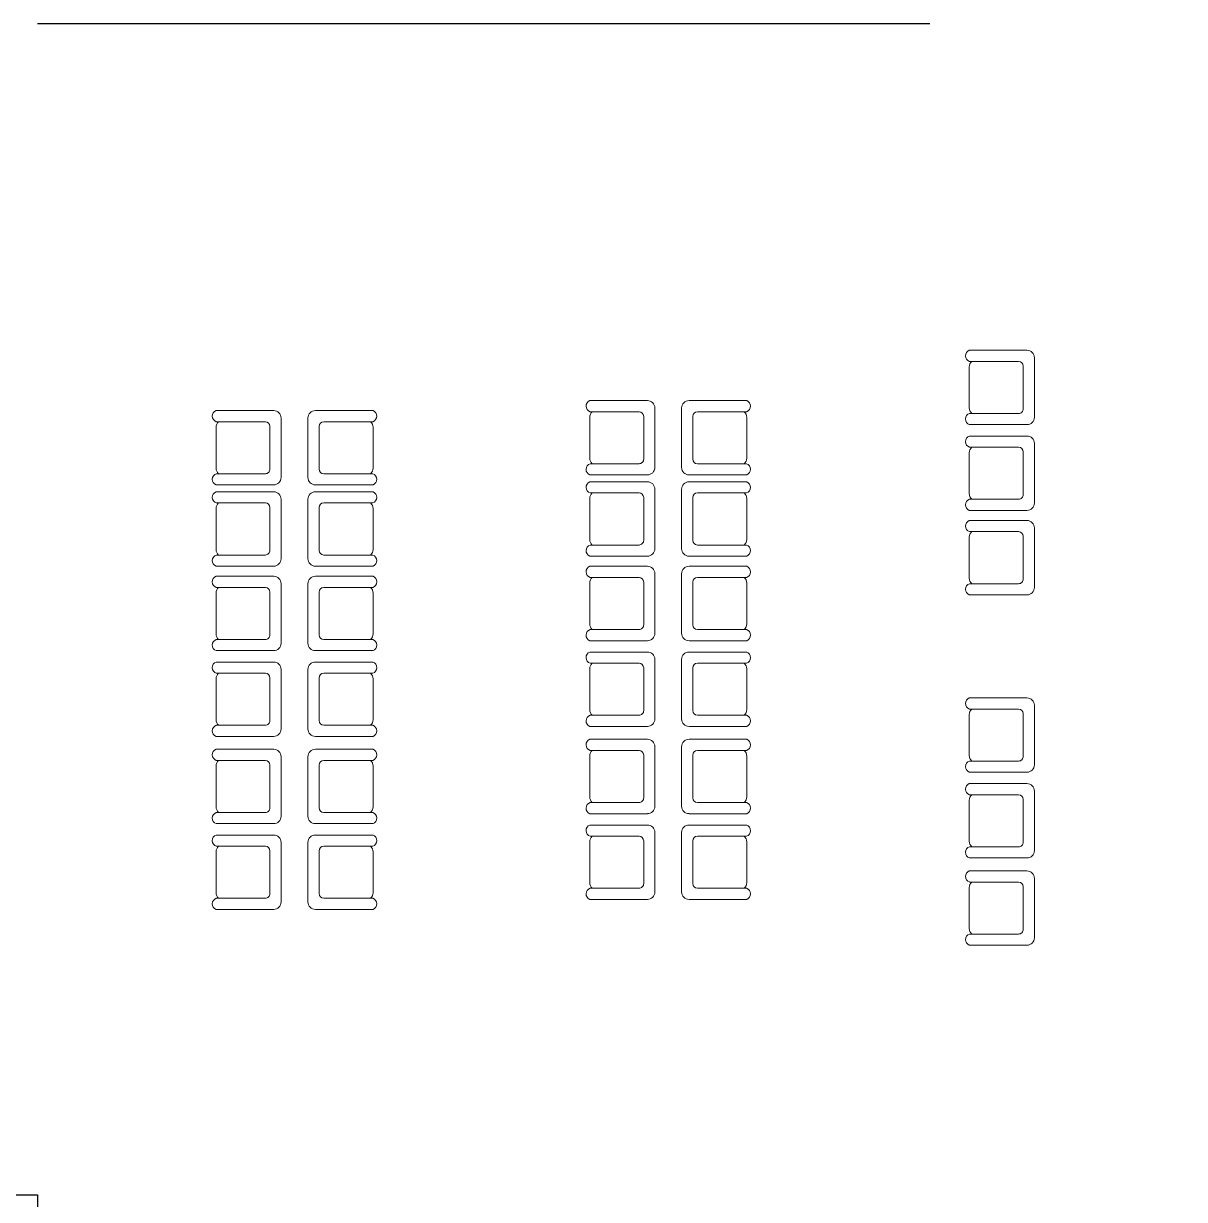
# Model space of a CAD drawing. Extents: x -59 to 582, y -1177 to 100.
# Drawn here: x 274.18 to 283.55, y -865.84 to -856.35 of the extents above; entities that cross this region are included whole.
import ezdxf

# ---------------------------------------------------------------- set-up
doc = ezdxf.new("R2010")
doc.units = 0
doc.header["$LTSCALE"] = 0.15
doc.layers.get('0').update_dxf_attribs({"color": 252})
doc.layers.add('0 sockets', color=252, linetype='Continuous')
doc.layers.add('00', color=252, linetype='Continuous')
doc.layers.add('FUR', color=252, linetype='Continuous', lineweight=9)
doc.layers.add('wall', color=252, linetype='Continuous', lineweight=30)
doc.styles.add('ROMAND', font='ROMAND.SHX')

# ---------------------------------------------------------------- blocks, each defined once
blk = doc.blocks.new('WQ')
h = blk.add_hatch(color=6)
h.dxf.hatch_style = 1
h.paths.add_polyline_path([(-126.0911, 5), (-126.0911, -169.5215), (126.0911, -169.5215), (126.0911, 5)])
h.paths.add_polyline_path([(121.0911, 0), (121.0911, -164.5215), (-121.0911, -164.5215), (-121.0911, 0)], flags=16)
at = {"layer": '0 sockets', "color": 3, "style": 'ROMAND'}
blk.add_attdef('ACCESS_CONTROL', (-48.6635, 7.6218), '', height=7.9727, dxfattribs=at)
blk = doc.blocks.new('ARCH')
at = {"layer": 'FUR'}
for p, q in [((111.3926, 374.6889), (111.8576, 374.6889)), ((111.3946, 374.5989), (111.7901, 374.5989)), ((111.9176, 374.6289), (111.9176, 374.1489)), ((111.3926, 374.2239), (111.3926, 374.5539)), ((111.8276, 374.5614), (111.8276, 374.2164)), ((108.7958, 374.2833), (108.3308, 374.2833)), ((109.132, 374.2833), (109.597, 374.2833)), ((105.7809, 374.2027), (105.3159, 374.2027)), ((106.1171, 374.2027), (106.5821, 374.2027)), ((108.7283, 374.1933), (108.3329, 374.1933)), ((108.8558, 373.7433), (108.8558, 374.2233)), ((109.072, 373.7433), (109.072, 374.2233)), ((109.1995, 374.1933), (109.5949, 374.1933)), ((105.7134, 374.1127), (105.318, 374.1127)), ((105.8409, 373.6627), (105.8409, 374.1427)), ((106.0571, 373.6627), (106.0571, 374.1427)), ((106.1846, 374.1127), (106.58, 374.1127)), ((108.3308, 374.1483), (108.3308, 373.8183)), ((108.7658, 373.8108), (108.7658, 374.1558)), ((109.162, 373.8108), (109.162, 374.1558)), ((109.597, 374.1483), (109.597, 373.8183)), ((111.7901, 374.1789), (111.3946, 374.1789)), ((105.3159, 374.0677), (105.3159, 373.7377)), ((105.7509, 373.7302), (105.7509, 374.0752)), ((106.1471, 373.7302), (106.1471, 374.0752)), ((106.5821, 374.0677), (106.5821, 373.7377)), ((111.8576, 374.0889), (111.3926, 374.0889)), ((111.3926, 373.9971), (111.8576, 373.9971)), ((111.3946, 373.9071), (111.7901, 373.9071)), ((111.9176, 373.9371), (111.9176, 373.4571)), ((111.3926, 373.5321), (111.3926, 373.8621)), ((111.8276, 373.8696), (111.8276, 373.5246)), ((108.3329, 373.7733), (108.7283, 373.7733)), ((109.5949, 373.7733), (109.1995, 373.7733)), ((105.318, 373.6927), (105.7134, 373.6927)), ((106.58, 373.6927), (106.1846, 373.6927)), ((108.3308, 373.6833), (108.7958, 373.6833)), ((108.7958, 373.6276), (108.3308, 373.6276)), ((109.597, 373.6833), (109.132, 373.6833)), ((109.132, 373.6276), (109.597, 373.6276)), ((105.3159, 373.6027), (105.7809, 373.6027)), ((105.7809, 373.547), (105.3159, 373.547)), ((106.5821, 373.6027), (106.1171, 373.6027)), ((106.1171, 373.547), (106.5821, 373.547)), ((108.7283, 373.5376), (108.3329, 373.5376)), ((108.8558, 373.0876), (108.8558, 373.5676)), ((109.072, 373.0876), (109.072, 373.5676)), ((109.1995, 373.5376), (109.5949, 373.5376)), ((105.7134, 373.457), (105.318, 373.457)), ((105.8409, 373.007), (105.8409, 373.487)), ((106.0571, 373.007), (106.0571, 373.487)), ((106.1846, 373.457), (106.58, 373.457)), ((108.3308, 373.4926), (108.3308, 373.1626)), ((108.7658, 373.1551), (108.7658, 373.5001)), ((109.162, 373.1551), (109.162, 373.5001)), ((109.597, 373.4926), (109.597, 373.1626)), ((111.7901, 373.4871), (111.3946, 373.4871)), ((105.3159, 373.412), (105.3159, 373.082)), ((105.7509, 373.0745), (105.7509, 373.4195)), ((106.1471, 373.0745), (106.1471, 373.4195)), ((106.5821, 373.412), (106.5821, 373.082)), ((111.8576, 373.3971), (111.3926, 373.3971)), ((111.3926, 373.3154), (111.8576, 373.3154)), ((111.9176, 373.2554), (111.9176, 372.7754)), ((111.3926, 372.8504), (111.3926, 373.1804)), ((111.3946, 373.2254), (111.7901, 373.2254)), ((111.8276, 373.1879), (111.8276, 372.8429)), ((108.3329, 373.1176), (108.7283, 373.1176)), ((109.5949, 373.1176), (109.1995, 373.1176)), ((105.318, 373.037), (105.7134, 373.037)), ((106.58, 373.037), (106.1846, 373.037)), ((108.3308, 373.0276), (108.7958, 373.0276)), ((109.597, 373.0276), (109.132, 373.0276)), ((105.3159, 372.947), (105.7809, 372.947)), ((105.7809, 372.8653), (105.3159, 372.8653)), ((106.5821, 372.947), (106.1171, 372.947)), ((106.1171, 372.8653), (106.5821, 372.8653)), ((108.7958, 372.9459), (108.3308, 372.9459)), ((108.8558, 372.4059), (108.8558, 372.8859)), ((109.072, 372.4059), (109.072, 372.8859)), ((109.132, 372.9459), (109.597, 372.9459)), ((105.7134, 372.7753), (105.318, 372.7753)), ((105.8409, 372.3253), (105.8409, 372.8053)), ((106.0571, 372.3253), (106.0571, 372.8053)), ((106.1846, 372.7753), (106.58, 372.7753)), ((108.3308, 372.8109), (108.3308, 372.4809)), ((108.7283, 372.8559), (108.3329, 372.8559)), ((108.7658, 372.4734), (108.7658, 372.8184)), ((109.162, 372.4734), (109.162, 372.8184)), ((109.1995, 372.8559), (109.5949, 372.8559)), ((109.597, 372.8109), (109.597, 372.4809)), ((111.7901, 372.8054), (111.3946, 372.8054)), ((105.3159, 372.7303), (105.3159, 372.4003)), ((105.7509, 372.3928), (105.7509, 372.7378)), ((106.1471, 372.3928), (106.1471, 372.7378)), ((106.5821, 372.7303), (106.5821, 372.4003)), ((111.8576, 372.7154), (111.3926, 372.7154)), ((108.3329, 372.4359), (108.7283, 372.4359)), ((109.5949, 372.4359), (109.1995, 372.4359)), ((105.318, 372.3553), (105.7134, 372.3553)), ((106.58, 372.3553), (106.1846, 372.3553)), ((108.3308, 372.3459), (108.7958, 372.3459)), ((109.597, 372.3459), (109.132, 372.3459)), ((105.3159, 372.2653), (105.7809, 372.2653)), ((106.5821, 372.2653), (106.1171, 372.2653)), ((108.7958, 372.2541), (108.3308, 372.2541)), ((109.132, 372.2541), (109.597, 372.2541)), ((105.7809, 372.1735), (105.3159, 372.1735)), ((105.8409, 371.6335), (105.8409, 372.1135)), ((106.0571, 371.6335), (106.0571, 372.1135)), ((106.1171, 372.1735), (106.5821, 372.1735)), ((108.3308, 372.1191), (108.3308, 371.7891)), ((108.7283, 372.1641), (108.3329, 372.1641)), ((108.7658, 371.7816), (108.7658, 372.1266)), ((108.8558, 371.7141), (108.8558, 372.1941)), ((109.072, 371.7141), (109.072, 372.1941)), ((109.162, 371.7816), (109.162, 372.1266)), ((109.1995, 372.1641), (109.5949, 372.1641)), ((109.597, 372.1191), (109.597, 371.7891)), ((105.3159, 372.0385), (105.3159, 371.7085)), ((105.7134, 372.0835), (105.318, 372.0835)), ((105.7509, 371.701), (105.7509, 372.046)), ((106.1471, 371.701), (106.1471, 372.046)), ((106.1846, 372.0835), (106.58, 372.0835)), ((106.5821, 372.0385), (106.5821, 371.7085)), ((111.3926, 371.8846), (111.8576, 371.8846)), ((111.9176, 371.8246), (111.9176, 371.3446)), ((108.3329, 371.7441), (108.7283, 371.7441)), ((109.5949, 371.7441), (109.1995, 371.7441)), ((111.3926, 371.4196), (111.3926, 371.7496)), ((111.3946, 371.7946), (111.7901, 371.7946)), ((111.8276, 371.7571), (111.8276, 371.4121)), ((105.318, 371.6635), (105.7134, 371.6635)), ((106.58, 371.6635), (106.1846, 371.6635)), ((108.3308, 371.6541), (108.7958, 371.6541)), ((109.597, 371.6541), (109.132, 371.6541)), ((105.3159, 371.5735), (105.7809, 371.5735)), ((106.5821, 371.5735), (106.1171, 371.5735)), ((108.7958, 371.5502), (108.3308, 371.5502)), ((109.132, 371.5502), (109.597, 371.5502)), ((105.7809, 371.4696), (105.3159, 371.4696)), ((106.1171, 371.4696), (106.5821, 371.4696)), ((108.7283, 371.4602), (108.3329, 371.4602)), ((108.8558, 371.0102), (108.8558, 371.4902)), ((109.072, 371.0102), (109.072, 371.4902)), ((109.1995, 371.4602), (109.5949, 371.4602)), ((105.7134, 371.3796), (105.318, 371.3796)), ((105.7509, 370.9971), (105.7509, 371.3421)), ((105.8409, 370.9296), (105.8409, 371.4096)), ((106.0571, 370.9296), (106.0571, 371.4096)), ((106.1471, 370.9971), (106.1471, 371.3421)), ((106.1846, 371.3796), (106.58, 371.3796)), ((108.3308, 371.4152), (108.3308, 371.0852)), ((108.7658, 371.0777), (108.7658, 371.4227)), ((109.162, 371.0777), (109.162, 371.4227)), ((109.597, 371.4152), (109.597, 371.0852)), ((111.7901, 371.3746), (111.3946, 371.3746)), ((105.3159, 371.3346), (105.3159, 371.0046)), ((106.5821, 371.3346), (106.5821, 371.0046)), ((111.8576, 371.2846), (111.3926, 371.2846)), ((111.3926, 371.1928), (111.8576, 371.1928)), ((111.3926, 370.7278), (111.3926, 371.0578)), ((111.3946, 371.1028), (111.7901, 371.1028)), ((111.8276, 371.0653), (111.8276, 370.7203)), ((111.9176, 371.1328), (111.9176, 370.6528)), ((108.3329, 371.0402), (108.7283, 371.0402)), ((109.5949, 371.0402), (109.1995, 371.0402)), ((105.3159, 370.8696), (105.7809, 370.8696)), ((105.318, 370.9596), (105.7134, 370.9596)), ((106.5821, 370.8696), (106.1171, 370.8696)), ((106.58, 370.9596), (106.1846, 370.9596)), ((108.3308, 370.9502), (108.7958, 370.9502)), ((109.597, 370.9502), (109.132, 370.9502)), ((105.7809, 370.7778), (105.3159, 370.7778)), ((106.1171, 370.7778), (106.5821, 370.7778)), ((108.7958, 370.8584), (108.3308, 370.8584)), ((108.8558, 370.3184), (108.8558, 370.7984)), ((109.072, 370.3184), (109.072, 370.7984)), ((109.132, 370.8584), (109.597, 370.8584)), ((105.7134, 370.6878), (105.318, 370.6878)), ((105.8409, 370.2378), (105.8409, 370.7178)), ((106.0571, 370.2378), (106.0571, 370.7178)), ((106.1846, 370.6878), (106.58, 370.6878)), ((108.3308, 370.7234), (108.3308, 370.3934)), ((108.7283, 370.7684), (108.3329, 370.7684)), ((108.7658, 370.3859), (108.7658, 370.7309)), ((109.162, 370.3859), (109.162, 370.7309)), ((109.1995, 370.7684), (109.5949, 370.7684)), ((109.597, 370.7234), (109.597, 370.3934)), ((111.7901, 370.6828), (111.3946, 370.6828)), ((105.3159, 370.6428), (105.3159, 370.3128)), ((105.7509, 370.3053), (105.7509, 370.6503)), ((106.1471, 370.3053), (106.1471, 370.6503)), ((106.5821, 370.6428), (106.5821, 370.3128)), ((111.8576, 370.5928), (111.3926, 370.5928)), ((111.3926, 370.4889), (111.8576, 370.4889)), ((111.3946, 370.3989), (111.7901, 370.3989)), ((111.9176, 370.4289), (111.9176, 369.9489)), ((108.3329, 370.3484), (108.7283, 370.3484)), ((109.5949, 370.3484), (109.1995, 370.3484)), ((111.3926, 370.0239), (111.3926, 370.3539)), ((111.8276, 370.3614), (111.8276, 370.0164)), ((105.318, 370.2678), (105.7134, 370.2678)), ((106.58, 370.2678), (106.1846, 370.2678)), ((108.3308, 370.2584), (108.7958, 370.2584)), ((109.597, 370.2584), (109.132, 370.2584)), ((105.3159, 370.1778), (105.7809, 370.1778)), ((106.5821, 370.1778), (106.1171, 370.1778)), ((111.7901, 369.9789), (111.3946, 369.9789)), ((111.8576, 369.8889), (111.3926, 369.8889))]:
    blk.add_line(p, q, dxfattribs=at)
at = {"layer": 'FUR', "extrusion": (0, 0, -1)}
for centre, major_axis, start_param, end_param in [((111.4101, 374.6443), (-0.0339, 0.0339), 4.256093, 6.69338), ((111.8576, 374.6289), (-0.0424, 0.0424), 0.785398, 2.356194), ((111.4526, 374.5539), (-0.0424, 0.0424), -0.785398, 0.062664), ((111.7901, 374.5614), (-0.0265, 0.0265), 0.785398, 2.356194), ((109.132, 374.2233), (-0.0424, -0.0424), 0.785398, 2.356194), ((109.5794, 374.2387), (-0.0339, -0.0339), 2.731397, 5.168685), ((106.1171, 374.1427), (-0.0424, -0.0424), 0.785398, 2.356194), ((106.5645, 374.1581), (-0.0339, -0.0339), 2.731397, 5.168685), ((109.1995, 374.1558), (-0.0265, 0.0265), -0.785398, 0.785398), ((109.537, 374.1483), (-0.0424, -0.0424), 3.078929, 3.926991), ((111.4526, 374.2239), (-0.0424, -0.0424), 6.220521, 7.068583), ((111.7901, 374.2164), (-0.0265, 0.0265), 2.356194, 3.926991), ((106.1846, 374.0752), (-0.0265, 0.0265), -0.785398, 0.785398), ((106.5221, 374.0677), (-0.0424, -0.0424), 3.078929, 3.926991), ((111.4101, 374.1335), (-0.0339, -0.0339), 5.87299, 8.310278), ((111.8576, 374.1489), (-0.0424, -0.0424), 3.926991, 5.497787), ((111.4101, 373.9525), (-0.0339, 0.0339), 4.256093, 6.69338), ((111.4526, 373.8621), (-0.0424, 0.0424), -0.785398, 0.062664), ((111.7901, 373.8696), (-0.0265, 0.0265), 0.785398, 2.356194), ((111.8576, 373.9371), (-0.0424, 0.0424), 0.785398, 2.356194), ((109.1995, 373.8108), (-0.0265, 0.0265), 3.926991, 5.497787), ((109.537, 373.8183), (-0.0424, 0.0424), 2.356194, 3.204257), ((106.1846, 373.7302), (-0.0265, 0.0265), 3.926991, 5.497787), ((106.5221, 373.7377), (-0.0424, 0.0424), 2.356194, 3.204257), ((109.132, 373.7433), (-0.0424, 0.0424), 3.926991, 5.497787), ((109.5794, 373.7279), (-0.0339, 0.0339), 1.1145, 3.551788), ((106.1171, 373.6627), (-0.0424, 0.0424), 3.926991, 5.497787), ((106.5645, 373.6474), (-0.0339, 0.0339), 1.1145, 3.551788), ((109.132, 373.5676), (-0.0424, -0.0424), 0.785398, 2.356194), ((109.5794, 373.5829), (-0.0339, -0.0339), 2.731397, 5.168685), ((106.1171, 373.487), (-0.0424, -0.0424), 0.785398, 2.356194), ((106.5645, 373.5024), (-0.0339, -0.0339), 2.731397, 5.168685), ((109.1995, 373.5001), (-0.0265, 0.0265), -0.785398, 0.785398), ((109.537, 373.4926), (-0.0424, -0.0424), 3.078929, 3.926991), ((111.4526, 373.5321), (-0.0424, -0.0424), 6.220521, 7.068583), ((111.7901, 373.5246), (-0.0265, 0.0265), 2.356194, 3.926991), ((106.1846, 373.4195), (-0.0265, 0.0265), -0.785398, 0.785398), ((106.5221, 373.412), (-0.0424, -0.0424), 3.078929, 3.926991), ((111.4101, 373.4417), (-0.0339, -0.0339), 5.87299, 8.310278), ((111.8576, 373.4571), (-0.0424, -0.0424), 3.926991, 5.497787), ((111.4101, 373.2708), (-0.0339, 0.0339), 4.256093, 6.69338), ((111.8576, 373.2554), (-0.0424, 0.0424), 0.785398, 2.356194), ((109.1995, 373.1551), (-0.0265, 0.0265), 3.926991, 5.497787), ((109.537, 373.1626), (-0.0424, 0.0424), 2.356194, 3.204257), ((111.4526, 373.1804), (-0.0424, 0.0424), -0.785398, 0.062664), ((111.7901, 373.1879), (-0.0265, 0.0265), 0.785398, 2.356194), ((106.1846, 373.0745), (-0.0265, 0.0265), 3.926991, 5.497787), ((106.5221, 373.082), (-0.0424, 0.0424), 2.356194, 3.204257), ((109.132, 373.0876), (-0.0424, 0.0424), 3.926991, 5.497787), ((109.5794, 373.0722), (-0.0339, 0.0339), 1.1145, 3.551788), ((106.1171, 373.007), (-0.0424, 0.0424), 3.926991, 5.497787), ((106.5645, 372.9916), (-0.0339, 0.0339), 1.1145, 3.551788), ((106.1171, 372.8053), (-0.0424, -0.0424), 0.785398, 2.356194), ((106.5645, 372.8207), (-0.0339, -0.0339), 2.731397, 5.168685), ((109.132, 372.8859), (-0.0424, -0.0424), 0.785398, 2.356194), ((109.5794, 372.9013), (-0.0339, -0.0339), 2.731397, 5.168685), ((106.1846, 372.7378), (-0.0265, 0.0265), -0.785398, 0.785398), ((106.5221, 372.7303), (-0.0424, -0.0424), 3.078929, 3.926991), ((109.1995, 372.8184), (-0.0265, 0.0265), -0.785398, 0.785398), ((109.537, 372.8109), (-0.0424, -0.0424), 3.078929, 3.926991), ((111.4101, 372.76), (-0.0339, -0.0339), 5.87299, 8.310278), ((111.4526, 372.8504), (-0.0424, -0.0424), 6.220521, 7.068583), ((111.7901, 372.8429), (-0.0265, 0.0265), 2.356194, 3.926991), ((111.8576, 372.7754), (-0.0424, -0.0424), 3.926991, 5.497787), ((109.537, 372.4809), (-0.0424, 0.0424), 2.356194, 3.204257), ((106.1846, 372.3928), (-0.0265, 0.0265), 3.926991, 5.497787), ((106.5221, 372.4003), (-0.0424, 0.0424), 2.356194, 3.204257), ((109.132, 372.4059), (-0.0424, 0.0424), 3.926991, 5.497787), ((109.1995, 372.4734), (-0.0265, 0.0265), 3.926991, 5.497787), ((109.5794, 372.3905), (-0.0339, 0.0339), 1.1145, 3.551788), ((106.1171, 372.3253), (-0.0424, 0.0424), 3.926991, 5.497787), ((106.5645, 372.3099), (-0.0339, 0.0339), 1.1145, 3.551788), ((109.132, 372.1941), (-0.0424, -0.0424), 0.785398, 2.356194), ((109.5794, 372.2095), (-0.0339, -0.0339), 2.731397, 5.168685), ((106.1171, 372.1135), (-0.0424, -0.0424), 0.785398, 2.356194), ((106.5645, 372.1289), (-0.0339, -0.0339), 2.731397, 5.168685), ((109.1995, 372.1266), (-0.0265, 0.0265), -0.785398, 0.785398), ((109.537, 372.1191), (-0.0424, -0.0424), 3.078929, 3.926991), ((106.1846, 372.046), (-0.0265, 0.0265), -0.785398, 0.785398), ((106.5221, 372.0385), (-0.0424, -0.0424), 3.078929, 3.926991), ((111.4101, 371.84), (-0.0339, 0.0339), 4.256093, 6.69338), ((111.8576, 371.8246), (-0.0424, 0.0424), 0.785398, 2.356194), ((109.1995, 371.7816), (-0.0265, 0.0265), 3.926991, 5.497787), ((109.537, 371.7891), (-0.0424, 0.0424), 2.356194, 3.204257), ((109.5794, 371.6987), (-0.0339, 0.0339), 1.1145, 3.551788), ((111.4526, 371.7496), (-0.0424, 0.0424), -0.785398, 0.062664), ((111.7901, 371.7571), (-0.0265, 0.0265), 0.785398, 2.356194), ((106.1171, 371.6335), (-0.0424, 0.0424), 3.926991, 5.497787), ((106.1846, 371.701), (-0.0265, 0.0265), 3.926991, 5.497787), ((106.5221, 371.7085), (-0.0424, 0.0424), 2.356194, 3.204257), ((106.5645, 371.6181), (-0.0339, 0.0339), 1.1145, 3.551788), ((109.132, 371.7141), (-0.0424, 0.0424), 3.926991, 5.497787), ((109.132, 371.4902), (-0.0424, -0.0424), 0.785398, 2.356194), ((109.5794, 371.5056), (-0.0339, -0.0339), 2.731397, 5.168685), ((106.1171, 371.4096), (-0.0424, -0.0424), 0.785398, 2.356194), ((106.5645, 371.425), (-0.0339, -0.0339), 2.731397, 5.168685), ((109.1995, 371.4227), (-0.0265, 0.0265), -0.785398, 0.785398), ((109.537, 371.4152), (-0.0424, -0.0424), 3.078929, 3.926991), ((106.1846, 371.3421), (-0.0265, 0.0265), -0.785398, 0.785398), ((106.5221, 371.3346), (-0.0424, -0.0424), 3.078929, 3.926991), ((111.4101, 371.3292), (-0.0339, -0.0339), 5.87299, 8.310278), ((111.4526, 371.4196), (-0.0424, -0.0424), 6.220521, 7.068583), ((111.7901, 371.4121), (-0.0265, 0.0265), 2.356194, 3.926991), ((111.8576, 371.3446), (-0.0424, -0.0424), 3.926991, 5.497787), ((111.4101, 371.1481), (-0.0339, 0.0339), 4.256093, 6.69338), ((111.8576, 371.1328), (-0.0424, 0.0424), 0.785398, 2.356194), ((109.1995, 371.0777), (-0.0265, 0.0265), 3.926991, 5.497787), ((109.537, 371.0852), (-0.0424, 0.0424), 2.356194, 3.204257), ((111.4526, 371.0578), (-0.0424, 0.0424), -0.785398, 0.062664), ((111.7901, 371.0653), (-0.0265, 0.0265), 0.785398, 2.356194), ((106.1846, 370.9971), (-0.0265, 0.0265), 3.926991, 5.497787), ((106.5221, 371.0046), (-0.0424, 0.0424), 2.356194, 3.204257), ((109.132, 371.0102), (-0.0424, 0.0424), 3.926991, 5.497787), ((109.5794, 370.9948), (-0.0339, 0.0339), 1.1145, 3.551788), ((106.1171, 370.9296), (-0.0424, 0.0424), 3.926991, 5.497787), ((106.5645, 370.9143), (-0.0339, 0.0339), 1.1145, 3.551788), ((106.1171, 370.7178), (-0.0424, -0.0424), 0.785398, 2.356194), ((106.5645, 370.7332), (-0.0339, -0.0339), 2.731397, 5.168685), ((109.132, 370.7984), (-0.0424, -0.0424), 0.785398, 2.356194), ((109.5794, 370.8138), (-0.0339, -0.0339), 2.731397, 5.168685), ((106.1846, 370.6503), (-0.0265, 0.0265), -0.785398, 0.785398), ((106.5221, 370.6428), (-0.0424, -0.0424), 3.078929, 3.926991), ((109.1995, 370.7309), (-0.0265, 0.0265), -0.785398, 0.785398), ((109.537, 370.7234), (-0.0424, -0.0424), 3.078929, 3.926991), ((111.4101, 370.6374), (-0.0339, -0.0339), 5.87299, 8.310278), ((111.4526, 370.7278), (-0.0424, -0.0424), 6.220521, 7.068583), ((111.7901, 370.7203), (-0.0265, 0.0265), 2.356194, 3.926991), ((111.8576, 370.6528), (-0.0424, -0.0424), 3.926991, 5.497787), ((111.4101, 370.4443), (-0.0339, 0.0339), 4.256093, 6.69338), ((111.8576, 370.4289), (-0.0424, 0.0424), 0.785398, 2.356194), ((109.537, 370.3934), (-0.0424, 0.0424), 2.356194, 3.204257), ((111.4526, 370.3539), (-0.0424, 0.0424), -0.785398, 0.062664), ((111.7901, 370.3614), (-0.0265, 0.0265), 0.785398, 2.356194), ((106.1846, 370.3053), (-0.0265, 0.0265), 3.926991, 5.497787), ((106.5221, 370.3128), (-0.0424, 0.0424), 2.356194, 3.204257), ((109.132, 370.3184), (-0.0424, 0.0424), 3.926991, 5.497787), ((109.1995, 370.3859), (-0.0265, 0.0265), 3.926991, 5.497787), ((109.5794, 370.303), (-0.0339, 0.0339), 1.1145, 3.551788), ((106.1171, 370.2378), (-0.0424, 0.0424), 3.926991, 5.497787), ((106.5645, 370.2225), (-0.0339, 0.0339), 1.1145, 3.551788), ((111.4526, 370.0239), (-0.0424, -0.0424), 6.220521, 7.068583), ((111.7901, 370.0164), (-0.0265, 0.0265), 2.356194, 3.926991), ((111.4101, 369.9335), (-0.0339, -0.0339), 5.87299, 8.310278), ((111.8576, 369.9489), (-0.0424, -0.0424), 3.926991, 5.497787)]:
    blk.add_ellipse(centre, major_axis=major_axis, ratio=1, start_param=start_param, end_param=end_param, dxfattribs=at)
at = {"layer": 'FUR'}
for centre, major_axis, start_param, end_param in [((108.3484, 374.2387), (-0.0339, 0.0339), 5.87299, 8.310278), ((108.7958, 374.2233), (-0.0424, 0.0424), 3.926991, 5.497787), ((105.3335, 374.1581), (-0.0339, 0.0339), 5.87299, 8.310278), ((105.7809, 374.1427), (-0.0424, 0.0424), 3.926991, 5.497787), ((108.3908, 374.1483), (-0.0424, 0.0424), 6.220521, 7.068583), ((108.7283, 374.1558), (-0.0265, 0.0265), 3.926991, 5.497787), ((105.3759, 374.0677), (-0.0424, 0.0424), 6.220521, 7.068583), ((105.7134, 374.0752), (-0.0265, 0.0265), 3.926991, 5.497787), ((108.3908, 373.8183), (-0.0424, -0.0424), -0.785398, 0.062664), ((108.7283, 373.8108), (-0.0265, 0.0265), 2.356194, 3.926991), ((105.3759, 373.7377), (-0.0424, -0.0424), -0.785398, 0.062664), ((105.7134, 373.7302), (-0.0265, 0.0265), 2.356194, 3.926991), ((108.3484, 373.7279), (-0.0339, -0.0339), 4.256093, 6.69338), ((108.7958, 373.7433), (-0.0424, -0.0424), 0.785398, 2.356194), ((105.3335, 373.6474), (-0.0339, -0.0339), 4.256093, 6.69338), ((105.7809, 373.6627), (-0.0424, -0.0424), 0.785398, 2.356194), ((108.3484, 373.5829), (-0.0339, 0.0339), 5.87299, 8.310278), ((108.7958, 373.5676), (-0.0424, 0.0424), 3.926991, 5.497787), ((105.3335, 373.5024), (-0.0339, 0.0339), 5.87299, 8.310278), ((105.7809, 373.487), (-0.0424, 0.0424), 3.926991, 5.497787), ((108.3908, 373.4926), (-0.0424, 0.0424), 6.220521, 7.068583), ((108.7283, 373.5001), (-0.0265, 0.0265), 3.926991, 5.497787), ((105.3759, 373.412), (-0.0424, 0.0424), 6.220521, 7.068583), ((105.7134, 373.4195), (-0.0265, 0.0265), 3.926991, 5.497787), ((108.3908, 373.1626), (-0.0424, -0.0424), -0.785398, 0.062664), ((108.7283, 373.1551), (-0.0265, 0.0265), 2.356194, 3.926991), ((105.3759, 373.082), (-0.0424, -0.0424), -0.785398, 0.062664), ((105.7134, 373.0745), (-0.0265, 0.0265), 2.356194, 3.926991), ((108.3484, 373.0722), (-0.0339, -0.0339), 4.256093, 6.69338), ((108.7958, 373.0876), (-0.0424, -0.0424), 0.785398, 2.356194), ((105.3335, 372.9916), (-0.0339, -0.0339), 4.256093, 6.69338), ((105.7809, 373.007), (-0.0424, -0.0424), 0.785398, 2.356194), ((105.3335, 372.8207), (-0.0339, 0.0339), 5.87299, 8.310278), ((105.7809, 372.8053), (-0.0424, 0.0424), 3.926991, 5.497787), ((108.3484, 372.9013), (-0.0339, 0.0339), 5.87299, 8.310278), ((108.7958, 372.8859), (-0.0424, 0.0424), 3.926991, 5.497787), ((105.3759, 372.7303), (-0.0424, 0.0424), 6.220521, 7.068583), ((105.7134, 372.7378), (-0.0265, 0.0265), 3.926991, 5.497787), ((108.3908, 372.8109), (-0.0424, 0.0424), 6.220521, 7.068583), ((108.7283, 372.8184), (-0.0265, 0.0265), 3.926991, 5.497787), ((108.3908, 372.4809), (-0.0424, -0.0424), -0.785398, 0.062664), ((105.3759, 372.4003), (-0.0424, -0.0424), -0.785398, 0.062664), ((105.7134, 372.3928), (-0.0265, 0.0265), 2.356194, 3.926991), ((108.3484, 372.3905), (-0.0339, -0.0339), 4.256093, 6.69338), ((108.7283, 372.4734), (-0.0265, 0.0265), 2.356194, 3.926991), ((108.7958, 372.4059), (-0.0424, -0.0424), 0.785398, 2.356194), ((105.3335, 372.3099), (-0.0339, -0.0339), 4.256093, 6.69338), ((105.7809, 372.3253), (-0.0424, -0.0424), 0.785398, 2.356194), ((108.3484, 372.2095), (-0.0339, 0.0339), 5.87299, 8.310278), ((108.7958, 372.1941), (-0.0424, 0.0424), 3.926991, 5.497787), ((105.3335, 372.1289), (-0.0339, 0.0339), 5.87299, 8.310278), ((105.7809, 372.1135), (-0.0424, 0.0424), 3.926991, 5.497787), ((108.3908, 372.1191), (-0.0424, 0.0424), 6.220521, 7.068583), ((108.7283, 372.1266), (-0.0265, 0.0265), 3.926991, 5.497787), ((105.3759, 372.0385), (-0.0424, 0.0424), 6.220521, 7.068583), ((105.7134, 372.046), (-0.0265, 0.0265), 3.926991, 5.497787), ((108.3484, 371.6987), (-0.0339, -0.0339), 4.256093, 6.69338), ((108.3908, 371.7891), (-0.0424, -0.0424), -0.785398, 0.062664), ((108.7283, 371.7816), (-0.0265, 0.0265), 2.356194, 3.926991), ((105.3335, 371.6181), (-0.0339, -0.0339), 4.256093, 6.69338), ((105.3759, 371.7085), (-0.0424, -0.0424), -0.785398, 0.062664), ((105.7134, 371.701), (-0.0265, 0.0265), 2.356194, 3.926991), ((105.7809, 371.6335), (-0.0424, -0.0424), 0.785398, 2.356194), ((108.7958, 371.7141), (-0.0424, -0.0424), 0.785398, 2.356194), ((108.3484, 371.5056), (-0.0339, 0.0339), 5.87299, 8.310278), ((108.7958, 371.4902), (-0.0424, 0.0424), 3.926991, 5.497787), ((105.3335, 371.425), (-0.0339, 0.0339), 5.87299, 8.310278), ((105.7809, 371.4096), (-0.0424, 0.0424), 3.926991, 5.497787), ((108.3908, 371.4152), (-0.0424, 0.0424), 6.220521, 7.068583), ((108.7283, 371.4227), (-0.0265, 0.0265), 3.926991, 5.497787), ((105.3759, 371.3346), (-0.0424, 0.0424), 6.220521, 7.068583), ((105.7134, 371.3421), (-0.0265, 0.0265), 3.926991, 5.497787), ((108.3908, 371.0852), (-0.0424, -0.0424), -0.785398, 0.062664), ((108.7283, 371.0777), (-0.0265, 0.0265), 2.356194, 3.926991), ((105.3759, 371.0046), (-0.0424, -0.0424), -0.785398, 0.062664), ((105.7134, 370.9971), (-0.0265, 0.0265), 2.356194, 3.926991), ((108.3484, 370.9948), (-0.0339, -0.0339), 4.256093, 6.69338), ((108.7958, 371.0102), (-0.0424, -0.0424), 0.785398, 2.356194), ((105.3335, 370.9143), (-0.0339, -0.0339), 4.256093, 6.69338), ((105.7809, 370.9296), (-0.0424, -0.0424), 0.785398, 2.356194), ((105.3335, 370.7332), (-0.0339, 0.0339), 5.87299, 8.310278), ((105.7809, 370.7178), (-0.0424, 0.0424), 3.926991, 5.497787), ((108.3484, 370.8138), (-0.0339, 0.0339), 5.87299, 8.310278), ((108.7958, 370.7984), (-0.0424, 0.0424), 3.926991, 5.497787), ((105.3759, 370.6428), (-0.0424, 0.0424), 6.220521, 7.068583), ((105.7134, 370.6503), (-0.0265, 0.0265), 3.926991, 5.497787), ((108.3908, 370.7234), (-0.0424, 0.0424), 6.220521, 7.068583), ((108.7283, 370.7309), (-0.0265, 0.0265), 3.926991, 5.497787), ((108.3908, 370.3934), (-0.0424, -0.0424), -0.785398, 0.062664), ((105.3759, 370.3128), (-0.0424, -0.0424), -0.785398, 0.062664), ((105.7134, 370.3053), (-0.0265, 0.0265), 2.356194, 3.926991), ((108.3484, 370.303), (-0.0339, -0.0339), 4.256093, 6.69338), ((108.7283, 370.3859), (-0.0265, 0.0265), 2.356194, 3.926991), ((108.7958, 370.3184), (-0.0424, -0.0424), 0.785398, 2.356194), ((105.3335, 370.2225), (-0.0339, -0.0339), 4.256093, 6.69338), ((105.7809, 370.2378), (-0.0424, -0.0424), 0.785398, 2.356194)]:
    blk.add_ellipse(centre, major_axis=major_axis, ratio=1, start_param=start_param, end_param=end_param, dxfattribs=at)
at = {"layer": 'wall'}
for p, q in [((103.875, 377.325), (111.075, 377.325)), ((94.2, 367.875), (103.875, 367.875)), ((103.875, 367.875), (103.875, 359.6255))]:
    blk.add_line(p, q, dxfattribs=at)

msp = doc.modelspace()

# ---------------------------------------------------------------- block references
at = {"layer": '0 sockets', "color": 3}
msp.add_blockref('WQ', (244.6113, -795.2772), dxfattribs=at)
at = {"layer": '00', "color": 3}
msp.add_blockref('ARCH', (170.4225, -1233.6726), dxfattribs=at)

doc.saveas('drawing.dxf')
